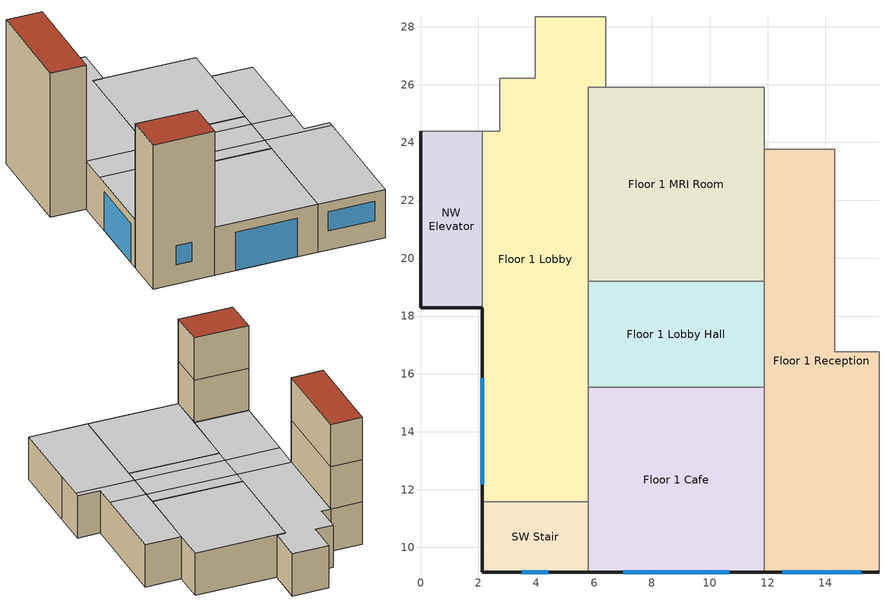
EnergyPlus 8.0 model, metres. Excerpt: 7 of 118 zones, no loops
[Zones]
Floor 1 Cafe
 floor ground (ext_slab_8in_with_carpet): 11.89,9.14 5.79,9.14 5.79,15.54 11.89,15.54 z0
 wall outside (nonres_ext_wall): 5.79,9.14 11.89,9.14 z0:3.05
 wall to Floor 1 Lobby Hall (int_wall): 11.89,15.54 5.79,15.54 z0:3.05
 wall to Floor 1 Lobby (int_wall): 5.79,15.54 5.79,11.58 z0:3.05
 wall to Floor 1 Reception (int_wall): 11.89,9.14 11.89,15.54 z0:3.05
 wall to SW Stair (int_wall): 5.79,11.58 5.79,9.14 z0:3.05
 window (Window_U_0.52_SHGC_0.40): 7.01,9.14 10.67,9.14 z0.03:2.46
 ceiling to Floor 2 Reception (int_slab_ceiling): 5.79,9.14 11.89,9.14 11.89,15.54 5.79,15.54 z3.05
Floor 1 Lobby
 floor ground (ext_slab_8in_with_carpet): 5.79,11.58 2.13,11.58 2.13,24.38 2.74,24.38 2.74,26.21 3.96,26.21 3.96,28.35 6.4,28.35 6.4,25.91 5.79,25.91 z0
 wall outside (nonres_ext_wall): 2.13,18.29 2.13,11.58 z0:3.05
 wall to NW Stair (int_wall): 6.4,28.35 3.96,28.35 z0:3.05
 wall to NW Elevator (int_wall): 2.13,24.38 2.13,18.29 z0:3.05
 wall to Floor 1 Elevator Pump Room (int_wall): 3.96,28.35 3.96,26.21 2.74,26.21 z0:3.05
 wall to Floor 1 Lobby Toilet (int_wall): 2.74,26.21 2.74,24.38 2.13,24.38 z0:3.05
 wall to SW Stair (int_wall): 2.13,11.58 5.79,11.58 z0:3.05
 wall to Floor 1 MRI Control Room (int_wall): 6.4,25.91 6.4,28.35 z0:3.05
 wall to Floor 1 MRI Room (int_wall): 5.79,19.2 5.79,25.91 6.4,25.91 z0:3.05
 wall to Floor 1 Lobby Hall (int_wall): 5.79,15.54 5.79,19.2 z0:3.05
 window (Window_U_0.52_SHGC_0.40): 2.13,15.85 2.13,12.19 z0.03:2.46
 ceiling to Floor 2 Work Hall (int_slab_ceiling): 2.13,18.29 2.13,16.46 5.79,16.46 5.79,18.29 z3.05
 ceiling to Floor 2 Work (int_slab_ceiling): 2.13,24.38 2.13,18.29 5.79,18.29 5.79,25.91 6.4,25.91 6.4,28.35 3.96,28.35 3.96,26.21 2.74,26.21 2.74,24.38 z3.05
 ceiling to Floor 2 Reception (int_slab_ceiling): 5.79,16.46 2.13,16.46 2.13,11.58 5.79,11.58 z3.05
Floor 1 Lobby Hall
 floor ground (ext_slab_8in_with_carpet): 11.89,19.2 11.89,15.54 5.79,15.54 5.79,19.2 z0
 wall to Floor 1 Reception (int_wall): 11.89,15.54 11.89,19.2 z0:3.05
 wall to Floor 1 MRI Room (int_wall): 11.89,19.2 5.79,19.2 z0:3.05
 ceiling to Floor 2 Work Hall (int_slab_ceiling): 5.79,18.29 5.79,16.46 11.89,16.46 11.89,18.29 z3.05
 ceiling to Floor 2 Work (int_slab_ceiling): 5.79,19.2 5.79,18.29 11.89,18.29 11.89,19.2 z3.05
 ceiling to Floor 2 Reception (int_slab_ceiling): 11.89,15.54 11.89,16.46 5.79,16.46 5.79,15.54 z3.05
Floor 1 MRI Room
 floor ground (ext_slab_8in_with_carpet): 11.89,19.2 5.79,19.2 5.79,25.91 11.89,25.91 z0
 wall to Floor 1 Reception (int_wall): 11.89,19.2 11.89,23.77 z0:3.05
 wall to Floor 1 MRI Control Room (int_wall): 11.89,25.91 6.4,25.91 z0:3.05
 wall to Floor 1 MRI Hall (int_wall): 11.89,23.77 11.89,25.91 z0:3.05
 ceiling to Floor 2 Work (int_slab_ceiling): 5.79,19.2 11.89,19.2 11.89,25.91 5.79,25.91 z3.05
Floor 1 Reception
 floor ground (ext_slab_8in_with_carpet): 11.89,23.77 14.33,23.77 14.33,16.76 15.85,16.76 15.85,9.14 11.89,9.14 z0
 wall outside (nonres_ext_wall): 11.89,9.14 15.85,9.14 z0:3.05
 wall to Floor 1 Office (int_wall): 15.85,16.76 14.33,16.76 14.33,23.77 z0:3.05
 wall to Floor 1 MRI Hall (int_wall): 14.33,23.77 11.89,23.77 z0:3.05
 wall to Floor 1 Scheduling (int_wall): 15.85,9.14 15.85,14.33 z0:3.05
 wall to Floor 1 Reception Hall (int_wall): 15.85,14.33 15.85,16.76 z0:3.05
 window (Window_U_0.52_SHGC_0.40): 12.5,9.14 15.24,9.14 z1.22:2.44
 ceiling to Floor 2 Work Hall (int_slab_ceiling): 11.89,18.29 11.89,16.46 15.85,16.46 15.85,16.76 14.33,16.76 14.33,18.29 z3.05
 ceiling to Floor 2 Work (int_slab_ceiling): 11.89,18.29 14.33,18.29 14.33,23.77 11.89,23.77 z3.05
 ceiling to Floor 2 Reception (int_slab_ceiling): 15.85,16.46 11.89,16.46 11.89,9.14 15.85,9.14 z3.05
NW Elevator
 floor ground (ext_slab_8in_with_carpet): 2.13,18.29 0,18.29 0,24.38 2.13,24.38 z0
 wall outside (nonres_ext_wall): 0,24.38 0,18.29 2.13,18.29 z0:9.14
 wall to Floor 1 Lobby Toilet (int_wall): 2.13,24.38 0,24.38 z0:3.05
 wall to Floor 3 Elevator Hall (int_wall): 2.13,18.29 2.13,24.38 z6.1:9.14
 wall to Floor 2 Work Toilet (int_wall): 2.13,24.38 0,24.38 z3.05:6.1
 wall to Floor 2 Work (int_wall): 2.13,18.29 2.13,24.38 z3.05:6.1
 wall to Floor 3 Office Toilet (int_wall): 2.13,24.38 0,24.38 z6.1:9.14
 roof outside (nonres_roof): 0,18.29 2.13,18.29 2.13,24.38 0,24.38 z9.14
SW Stair
 floor ground (ext_slab_8in_with_carpet): 2.13,11.58 5.79,11.58 5.79,9.14 2.13,9.14 z0
 wall outside (nonres_ext_wall): 2.13,11.58 2.13,9.14 5.79,9.14 z0:9.14
 wall to Floor 3 Undeveloped 2 (int_wall): 5.79,9.14 5.79,11.58 2.13,11.58 z6.1:9.14
 wall to Floor 2 Reception (int_wall): 5.79,9.14 5.79,11.58 2.13,11.58 z3.05:6.1
 window (Window_U_0.52_SHGC_0.40): 3.51,9.14 4.42,9.14 z1.22:2.44
 roof outside (nonres_roof): 2.13,11.58 2.13,9.14 5.79,9.14 5.79,11.58 z9.14
[Building]
OutPatient HealthCare: North Axis {deg}=0; Terrain=City; Loads Convergence Tolerance Value=0.04; Temperature Convergence Tolerance Value {deltaC}=0.2; Solar Distribution=FullInteriorAndExterior; Maximum Number of Warmup Days=25; Minimum Number of Warmup Days=6
[Site:Location]
Site:Location=Baltimore Blt Washngtn IntL_MD_USA Design_Conditions; Latitude {N+ S-}=39.17; Longitude {W- E+}=-76.68; Time Zone Relative to GMT {GMT+/-}=-5; Elevation {m}=45
[SizingPeriod:DesignDay] Day of Month=21; Dry-Bulb Temperature Range Modifier Type=DefaultMultipliers; Humidity Condition Type=Wetbulb; Barometric Pressure {Pa}=100786; Rain {Yes/No}=No; Snow on ground {Yes/No}=No; Daylight Savings Time Indicator=No
Name | Month | Day Type | Maximum Dry-Bulb Temperature {C} | Daily Dry-Bulb Temperature Range {C} | Wetbulb at Maximum Dry-Bulb {C} | Wind Speed {m/s} design conditions vs. traditional 6.71 m/s (15 mph) | Wind Direction {Degrees; N=0, S=180} | Solar Model Indicator | Clearness {0.0 to 1.1} | Wind Speed {m/s} design conditions vs. traditional 3.35 m/s (7mph) | ASHRAE Clear Sky Optical Depth for Beam Irradiance (taub) | ASHRAE Clear Sky Optical Depth for Diffuse Irradiance (taud)
Baltimore Blt Washngtn IntL Ann Htg 99.6% Condns DB | 1 | WinterDesignDay | -10.6 | 0 | -10.6 | 3.9 | 290 | ASHRAEClearSky | 0
Baltimore Blt Washngtn IntL Ann Clg .4% Condns DB=>MWB | 7 | SummerDesignDay | 34.4 | 10.4 | 23.9 |  | 280 | ASHRAETau |  | 4.6 | 0.552 | 1.769
[Site:GroundTemperature:BuildingSurface]
20.12, 20.07, 20.22, 20.34, 20.54, 21.58, 21.84, 21.91, 21.84, 20.85, 20.53, 20.26
[Site:WaterMainsTemperature]
Calculation Method=CORRELATION; Annual Average Outdoor Air Temperature {C}=12.61; Maximum Difference In Monthly Average Outdoor Air Temperatures {deltaC}=25.23
[Material]
Name | Roughness | Thickness {m} | Conductivity {W/m-K} | Density {kg/m3} | Specific Heat {J/kg-K} | Thermal Absorptance | Solar Absorptance | Visible Absorptance | Absorptance:Thermal | Absorptance:Solar | Absorptance:Visible
Std Wood 6inch | MediumSmooth | 0.15 | 0.12 | 540 | 1210 | 0.9 | 0.7 | 0.7
F07 25mm stucco | Smooth | 0.0254 | 0.72 | 1856 | 840 | 0.9 | 0.7 | 0.7
F08 Metal surface | Smooth | 0.0008 | 45.28 | 7824 | 500
F13 Built-up roofing | Rough | 0.0095 | 0.16 | 1120 | 1460 |  |  |  | 0.9 | 0.7
G01 13mm gypsum board | Smooth | 0.0127 | 0.16 | 800 | 1090 |  |  |  | 0.9 | 0.7 | 0.5
G01 16mm gypsum board | MediumSmooth | 0.0159 | 0.16 | 800 | 1090
100mm Normalweight concrete floor | MediumRough | 0.1016 | 2.31 | 2322 | 832
200mm Normalweight concrete floor | MediumRough | 0.2032 | 2.31 | 2322 | 832
[Material:NoMass]
CP02 CARPET PAD: VeryRough, 0.21648, 0.9, 0.7, 0.8
Nonres_Roof_Insulation: MediumSmooth, 3.4722, 0.9, 0.7, 0.7
Nonres_Exterior_Wall_Insulation: MediumSmooth, 2.368, 0.9, 0.7, 0.7
[Construction]
InteriorFurnishings: Std Wood 6inch
int_wall: G01 13mm gypsum board, G01 13mm gypsum board
ext_slab_8in_with_carpet: 200mm Normalweight concrete floor, CP02 CARPET PAD
int_slab_ceiling: CP02 CARPET PAD, 100mm Normalweight concrete floor
nonres_roof: F13 Built-up roofing, Nonres_Roof_Insulation, F08 Metal surface
nonres_ext_wall: F07 25mm stucco, G01 16mm gypsum board, Nonres_Exterior_Wall_Insulation, G01 16mm gypsum board
Window_U_0.52_SHGC_0.40: REF D CLEAR 6MM, AIR 13MM, CLEAR 6MM
[WindowMaterial:Glazing] Optical Data Type=SpectralAverage; Thickness {m}=0.006; Infrared Transmittance at Normal Incidence=0; Front Side Infrared Hemispherical Emissivity=0.84; Conductivity {W/m-K}=0.9
Name | Solar Transmittance at Normal Incidence | Front Side Solar Reflectance at Normal Incidence | Back Side Solar Reflectance at Normal Incidence | Visible Transmittance at Normal Incidence | Front Side Visible Reflectance at Normal Incidence | Back Side Visible Reflectance at Normal Incidence | Back Side Infrared Hemispherical Emissivity
CLEAR 6MM | 0.775 | 0.071 | 0.071 | 0.881 | 0.08 | 0.08 | 0.84
REF D CLEAR 6MM | 0.429 | 0.308 | 0.379 | 0.334 | 0.453 | 0.505 | 0.82
[WindowMaterial:Gas]
AIR 13MM: Gas Type=Air; Thickness {m}=0.0127
[Zone] Type=1; Multiplier=1; Ceiling Height {m}=-9999; Floor Area {m2}=autocalculate; Part of Total Floor Area=Yes
Name | Volume {m3}
Floor 1 Cafe; NW Elevator | 118.9308
Floor 1 Lobby | 176.1308
Floor 1 Lobby Hall | 67.9604
Floor 1 MRI Room | 124.5941
Floor 1 Reception | 144.1327
SW Stair | 81.5525
[InternalMass] Construction=InteriorFurnishings
Name | Zone | Surface Area {m2}
Floor 1 Cafe_InternalMass_1 | Floor 1 Cafe | 78.0386
Floor 1 Lobby_InternalMass_1 | Floor 1 Lobby | 115.5714
Floor 1 Lobby Hall_InternalMass_1 | Floor 1 Lobby Hall | 44.5935
Floor 1 MRI Room_InternalMass_1 | Floor 1 MRI Room | 81.7547
Floor 1 Reception_InternalMass_1 | Floor 1 Reception | 94.5753
NW Elevator_InternalMass_1 | NW Elevator | 26.0129
SW Stair_InternalMass_1 | SW Stair | 17.8374
[People] Number of People Schedule=BLDG_OCC_SCH; Number of People Calculation Method=People/Area; Fraction Radiant=0.3; Sensible Heat Fraction=AUTOCALCULATE; Activity Level Schedule=ACTIVITY_SCH; Enable ASHRAE 55 Comfort Warnings=No; Mean Radiant Temperature Calculation Type=ZoneAveraged; Work Efficiency Schedule=WORK_EFF_SCH; Clothing Insulation Schedule=CLOTHING_SCH; Air Velocity Schedule=AIR_VELO_SCH; Thermal Comfort Model 1 Type=FANGER
Name | Zone or ZoneList | People per Zone Floor Area {person/m2}
Floor 1 Cafe People | Floor 1 Cafe | 1.0765
Floor 1 Lobby People | Floor 1 Lobby | 0.10765
Floor 1 MRI Room People | Floor 1 MRI Room | 0.215299
Floor 1 Reception People | Floor 1 Reception | 0.322949
[Lights] Design Level Calculation Method=Watts/Area; Return Air Fraction=0; Fraction Radiant=0.7; Fraction Visible=0.2; Fraction Replaceable=1; Return Air Fraction Calculated from Plenum Temperature=No
Name | Zone or ZoneList | Schedule | Watts per Zone Floor Area {W/m2}{W/m | Watts per Zone Floor Area {W/m2}{W/m2 | Watts per Zone Floor Area {W/m2}{W | Watts per Zone Floor Area {W/m2}{
Floor 1 Cafe_Lights | Floor 1 Cafe | BLDG_LIGHT_SCH | 6.99654
Floor 1 Lobby_Lights | Floor 1 Lobby | BLDG_LIGHT_LOBBYFLR1_SCH |  | 9.68752
Floor 1 Lobby Hall_Lights | Floor 1 Lobby Hall | BLDG_LIGHT_CORRIDOR_SCH |  |  | 8.52502
Floor 1 MRI Room_Lights | Floor 1 MRI Room | BLDG_LIGHT_EXAM_SCH |  |  |  | 14.2084
Floor 1 Reception_Lights | Floor 1 Reception | BLDG_LIGHT_SCH |  |  |  | 9.68752
NW Elevator_Lights | NW Elevator | BLDG_LIGHT_CORRIDOR_SCH |  |  | 8.52502
SW Stair_Lights | SW Stair | BLDG_LIGHT_CORRIDOR_SCH |  |  | 8.52502
[ElectricEquipment] Schedule=BLDG_EQUIP_SCH; Design Level Calculation Method=EquipmentLevel; Fraction Latent=0; Fraction Radiant=0.5; Fraction Lost=0
Name | Zone or ZoneList | Design Level {W}
Floor 1 Cafe_PlugMisc_Equip | Floor 1 Cafe | 419.8474
Floor 1 Lobby_PlugMisc_Equip | Floor 1 Lobby | 684.1826
Floor 1 Lobby Hall_PlugMisc_Equip | Floor 1 Lobby Hall | 96.0989
Floor 1 MRI Room_PlugMisc_Equip | Floor 1 MRI Room | 4400.04
Floor 1 Reception_PlugMisc_Equip | Floor 1 Reception | 559.8857
NW Elevator_PlugMisc_Equip | NW Elevator | 56.0577
SW Stair_PlugMisc_Equip | SW Stair | 38.4396
[Exterior:Lights] Control Option=AstronomicalClock
Name | Schedule | Design Level {W}
Exterior_Lights_a | Exterior_lighting_schedule_a | 139.05
Exterior_Lights_b | Exterior_lighting_schedule_b | 8235.95
[ZoneInfiltration:DesignFlowRate] Schedule=INFIL_SCH; Design Flow Rate Calculation Method=Flow/ExteriorWallArea; Constant Term Coefficient=0; Temperature Term Coefficient=0; Velocity Term Coefficient=0.224; Velocity Squared Term Coefficient=0
Name | Zone or ZoneList | Flow per Exterior Surface Area {m3/s-m2}
Floor 1 Cafe_Infiltration | Floor 1 Cafe | 0.00056896
Floor 1 Lobby_Infiltration | Floor 1 Lobby | 0.00056896
Floor 1 Reception_Infiltration | Floor 1 Reception | 0.00056896
NW Elevator_Infiltration | NW Elevator | 0.000198908
SW Stair_Infiltration | SW Stair | 0.000208979
[SetpointManager:Scheduled]
AHU-1 SAT setpoint: Control Variable=Temperature; Schedule=CAV_SAT_SCH; Setpoint Node or NodeList=AHU-1 Supply Equipment Outlet Node
[AvailabilityManager:Scheduled]
AHU-1 Availability Manager: Schedule=HVACOperationSchd
[AvailabilityManager:NightCycle]
AHU-2 Availability Manager: Applicability Schedule=Always_On; Fan Schedule=HVACOperationSchd; Control Type=CycleOnAny; Thermostat Tolerance {deltaC}=1; Cycling Run Time {s}=1800
[SetpointManager:MixedAir] Control Variable=Temperature
Name | Setpoint Node or NodeList
AHU-1_HeatC SAT Manager | AHU-1_HeatC-AHU-1_FanNode
AHU-1_ExtraWaterHeatC Air Temp Manager | AHU-1 Supply Equipment Outlet Node
[EnergyManagementSystem:Sensor]
Name | Output:Variable or Output:Meter | Output:Variable or Output:Meter Index Key
T_OA | Site Outdoor Air Drybulb Temperature
AHU_1_FanMassFlow | System Node Mass Flow Rate | AHU-1 Supply Equipment Outlet Node
[EnergyManagementSystem:Actuator]
Name | Actuated Component Unique | Actuated Component Type | Actuated Component Control Type
AHU_1_ExtraWaterHeatC_SP | AHU-1 Supply Equipment Outlet Node | System Node Setpoint | Temperature Setpoint
AHU_1_ExtraElecHeatC_Status | AHU-1_ExtraElecHeatC_Sch | Schedule:Compact | Schedule Value
AHU_1_ExtraWaterHeatC_Status | AHU-1_ExtraWaterHeatC_Sch | Schedule:Compact | Schedule Value
BoilerCurve | HeatSys1 Boiler Non-Condensing Boiler Curve | Curve | Curve Result
[EnergyManagementSystem:ProgramCallingManager]
AHU_1_Main_Manager: InsideHVACSystemIterationLoop; AHU_1_Main
BoilerParManager: BeginNewEnvironment; SetBoilerPar
BoilerCurveManager: InsideHVACSystemIterationLoop; SetBoilerCurve
[EnergyManagementSystem:Program]
AHU_1_Main: IF AHU_1_Humidifier_Status > 0; SET AHU_1_ExtraElecHeatC_Status = 1; SET AHU_1_ExtraElecHeatC_SP = AHU_1_AfterHumidifier_Temp + 1.4; ELSE; SET AHU_1_ExtraElecHeatC_Status = 0; SET AHU_1_ExtraElecHeatC_SP = NULL; ENDIF; IF T_OA < 10; SET HeatGain = 0 * (AHU_1_FanDesignMass/1.2) *2118; SET FlowRate = (AHU_1_FanMassFlow/1.2)*2118; SET AHU_1_PreheatDeltaT = HeatGain/(1.08*FlowRate); SET AHU_1_ExtraWaterHeatC_Status = 1; SET AHU_1_ExtraWaterHeatC_SP = AHU_1_AfterElecHeatC_Temp + AHU_1_PreheatDeltaT; ELSE; SET AHU_1_ExtraWaterHeatC_Status = 0; SET AHU_1_ExtraWaterHeatC_SP = NULL; ENDIF
SetBoilerPar: SET CapRated =  86009.55; SET EtRated =  0.8; SET CapRated = (CapRated *3.412)/1000; SET SkinLossRate = 0.02; SET BoilerType = 2; IF BoilerType  == 1; IF CapRated >10000; SET PLRx = 0.2; ELSEIF CapRated >5000; SET PLRx = 0.25; ELSEIF CapRated >1000; SET PLRx = 0.33; ELSE; SET BoilerType = 2; SET PLRx = 0.2; ENDIF; ELSE; SET PLRx = 0.2; ENDIF; IF BoilerType == 1; SET CurveX = 0.975 + 0.305 * PLRx - 0.527 * (PLRx^2) + 0.249 * (PLRx^3); ELSE; SET CurveX = 0.907 + 0.320 * PLRx - 0.420 * (PLRx^2) + 0.193 * (PLRx^3); ENDIF; SET LoadX = CapRated * PLRx; SET Etx = CurveX * EtRated; SET InputEx = LoadX/Etx; SET SkinEx = CapRated * SkinLossRate; SET Ecx = (LoadX + SkinEx)/InputEx
SetBoilerCurve: IF BoilerPLR >= PLRx; IF BoilerType == 1; SET BoilerCurve = 0.975 + 0.305*BoilerPLR - 0.527*(BoilerPLR^2) + 0.249*(BoilerPLR^3); ELSE; SET BoilerCurve = 0.907 + 0.320*BoilerPLR - 0.420*(BoilerPLR^2) + 0.193*(BoilerPLR^3); ENDIF; ELSE; IF BoilerPLR == 0; SET BoilerCurve = NULL; ELSE; IF BoilerPLR <0.05; SET BoilerCurve = (0.05/(0.05 + SkinLossRate)) * (Ecx/EtRated); ELSE; SET BoilerCurve = (BoilerPLR/(BoilerPLR + SkinLossRate)) * (Ecx/EtRated); ENDIF; ENDIF; ENDIF
[EnergyManagementSystem:GlobalVariable]
AHU_1_PreheatDeltaT
BoilerType; CapRated; EtRated; PLRx; Ecx; SkinLossRate
[EnergyManagementSystem:OutputVariable] Type of Data in Variable=Averaged; Update Frequency=SystemTimeStep
Name | EMS Variable
AHU_1_ExtraElecHeatC_Status | AHU_1_ExtraElecHeatC_Status
AHU_1_ExtraWaterHeatC_Status | AHU_1_ExtraWaterHeatC_Status
AHU_1_ExtraWaterHeatC_SP | AHU_1_ExtraWaterHeatC_SP
AHU_1_PreheatDeltaT | AHU_1_PreheatDeltaT
[Schedule:Compact]
Exterior_lighting_schedule_a: Through:12/31, For:AllDays, Until: 06:00, 0, Until: 24:00, 1
Exterior_lighting_schedule_b: Through:12/31, For:AllDays, Until: 06:00, 0.7, Until: 24:00, 1
ALWAYS_ON; HVACOperationSchd; AHU-1_ExtraElecHeatC_Sch; AHU-1_ExtraWaterHeatC_Sch: Through: 12/31, For: AllDays, Until: 24:00, 1
ACTIVITY_SCH: Through: 12/31, For: AllDays, Until: 24:00, 120
WORK_EFF_SCH: Through: 12/31, For: AllDays, Until: 24:00, 0
AIR_VELO_SCH: Through: 12/31, For: AllDays, Until: 24:00, 0.2
CLOTHING_SCH: Through: 04/30, For: AllDays, Until: 24:00, 1, Through: 09/30, For: AllDays, Until: 24:00, 0.5, Through: 12/31, For: AllDays, Until: 24:00, 1
INFIL_SCH: Through: 12/31, For: Weekdays, Until: 24:00, 0.25, For: Saturday, Until: 24:00, 0.25, For: SummerDesignDay WinterDesignDay, Until: 24:00, 1, For: Sunday Holidays AllOtherDays, Until: 24:00, 0.25
BLDG_LIGHT_CORRIDOR_SCH: Through: 12/31, For: Weekdays, Until: 4:00, 0.09519, Until: 6:00, 0.28557, Until: 7:00, 0.57114, Until: 18:00, 0.85671, Until: 20:00, 0.57114, Until: 22:00, 0.28557, Until: 24:00, 0.09519, For: SummerDesignDay, Until: 4:00, 0.1, Until: 6:00, 0.3, Until: 7:00, 0.6, Until: 18:00, 0.9, Until: 20:00, 0.6, Until: 22:00, 0.3, Until: 24:00, 0.1, For: WinterDesignDay, Until: 7:00, 0.1, Until: 9:00, 0.3, Until: 15:00, 0.4, Until: 20:00, 0.3, Until: 24:00, 0.1, For: Saturday, Until: 7:00, 0.09519, Until: 9:00, 0.28557, Until: 15:00, 0.38076, Until: 20:00, 0.28557, Until: 24:00, 0.09519, For: Sunday Holidays AllOtherDays, Until: 8:00, 0.047595, Until: 17:00, 0.09519, Until: 24:00, 0.047595
BLDG_LIGHT_EXAM_SCH; BLDG_LIGHT_LOBBYFLR1_SCH; BLDG_LIGHT_SCH: Through: 12/31, For: Weekdays, Until: 4:00, 0.1, Until: 6:00, 0.3, Until: 7:00, 0.6, Until: 18:00, 0.9, Until: 20:00, 0.6, Until: 22:00, 0.3, Until: 24:00, 0.1, For: SummerDesignDay, Until: 4:00, 0.1, Until: 6:00, 0.3, Until: 7:00, 0.6, Until: 18:00, 0.9, Until: 20:00, 0.6, Until: 22:00, 0.3, Until: 24:00, 0.1, For: WinterDesignDay, Until: 7:00, 0.1, Until: 9:00, 0.3, Until: 15:00, 0.4, Until: 20:00, 0.3, Until: 24:00, 0.1, For: Saturday, Until: 7:00, 0.1, Until: 9:00, 0.3, Until: 15:00, 0.4, Until: 20:00, 0.3, Until: 24:00, 0.1, For: Sunday Holidays AllOtherDays, Until: 8:00, 0.05, Until: 17:00, 0.1, Until: 24:00, 0.05
BLDG_EQUIP_SCH: Through: 12/31, For: Weekdays, Until: 04:00, 0.297781, Until: 06:00, 0.496302, Until: 18:00, 0.992603, Until: 20:00, 0.496302, Until: 24:00, 0.297781, For: SummerDesignDay, Until: 04:00, 0.3, Until: 06:00, 0.5, Until: 18:00, 1, Until: 20:00, 0.5, Until: 24:00, 0.3, For: WinterDesignDay, Until: 07:00, 0.3, Until: 09:00, 0.5, Until: 15:00, 0.8, Until: 20:00, 0.5, Until: 24:00, 0.3, For: Saturday, Until: 07:00, 0.297781, Until: 09:00, 0.496302, Until: 15:00, 0.794083, Until: 20:00, 0.496302, Until: 24:00, 0.297781, For: Sunday Holidays AllOtherDays, Until: 08:00, 0.297781, Until: 17:00, 0.496302, Until: 24:00, 0.297781
BLDG_OCC_SCH: Through: 12/31, For: Weekdays, Until: 04:00, 0.05, Until: 06:00, 0.2, Until: 07:00, 0.5, Until: 18:00, 0.9, Until: 20:00, 0.5, Until: 22:00, 0.2, Until: 24:00, 0.05, For: SummerDesignDay, Until: 04:00, 0.05, Until: 06:00, 0.2, Until: 07:00, 0.5, Until: 18:00, 0.9, Until: 20:00, 0.5, Until: 22:00, 0.2, Until: 24:00, 0.05, For: WinterDesignDay, Until: 07:00, 0.05, Until: 09:00, 0.2, Until: 15:00, 0.3, Until: 20:00, 0.2, Until: 24:00, 0.05, For: Saturday, Until: 07:00, 0.05, Until: 09:00, 0.2, Until: 15:00, 0.3, Until: 20:00, 0.2, Until: 24:00, 0.05, For: Sunday Holidays AllOtherDays, Until: 08:00, 0, Until: 17:00, 0.05, Until: 24:00, 0
CAV_SAT_SCH: Through: 12/31, For: AllDays, Until: 24:00, 11.1
[Curve:Cubic]
HeatSys1 Boiler Non-Condensing Boiler Curve: Coefficient1 Constant=0.626428; Coefficient2 x=0.645644; Coefficient3 x**2=-0.777207; Coefficient4 x**3=0.313807; Minimum Value of x=0.1; Maximum Value of x=1
